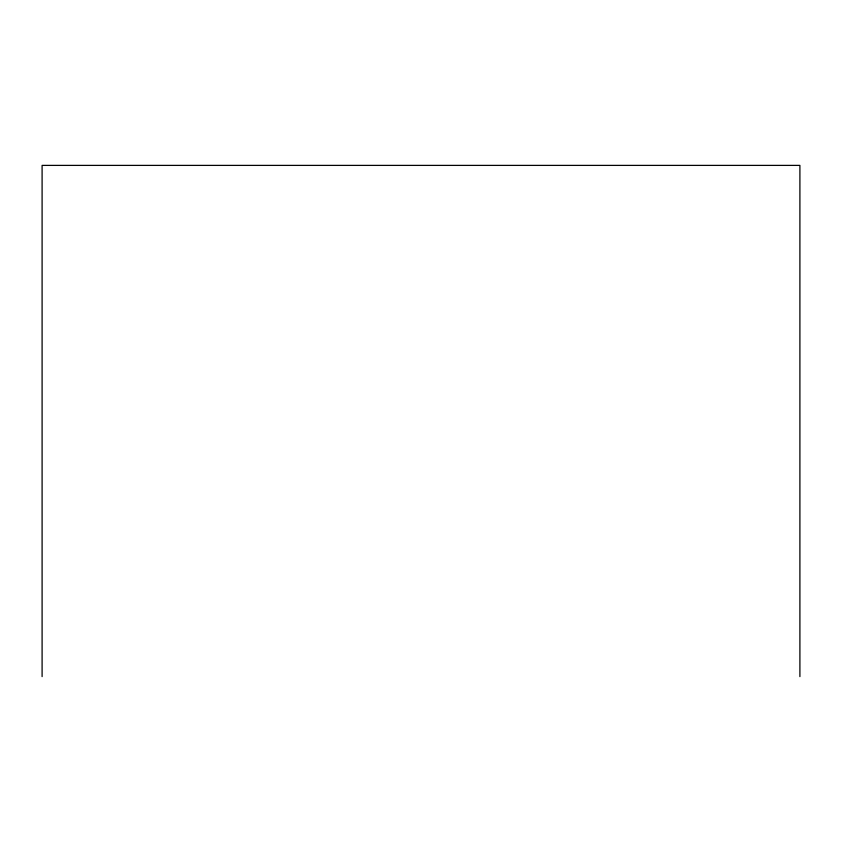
<?xml version="1.0" encoding="UTF-8"?>
<svg xmlns="http://www.w3.org/2000/svg" width="842" height="842" viewBox="0 0 842 842"><rect width="100%" height="100%" fill="white"/><g stroke="black" fill="none" stroke-linecap="round" stroke-linejoin="round"><path stroke-width="1.26" d="M799.9 676.61L799.9 165.39L42.1 165.39L42.1 676.61"/></g></svg>
